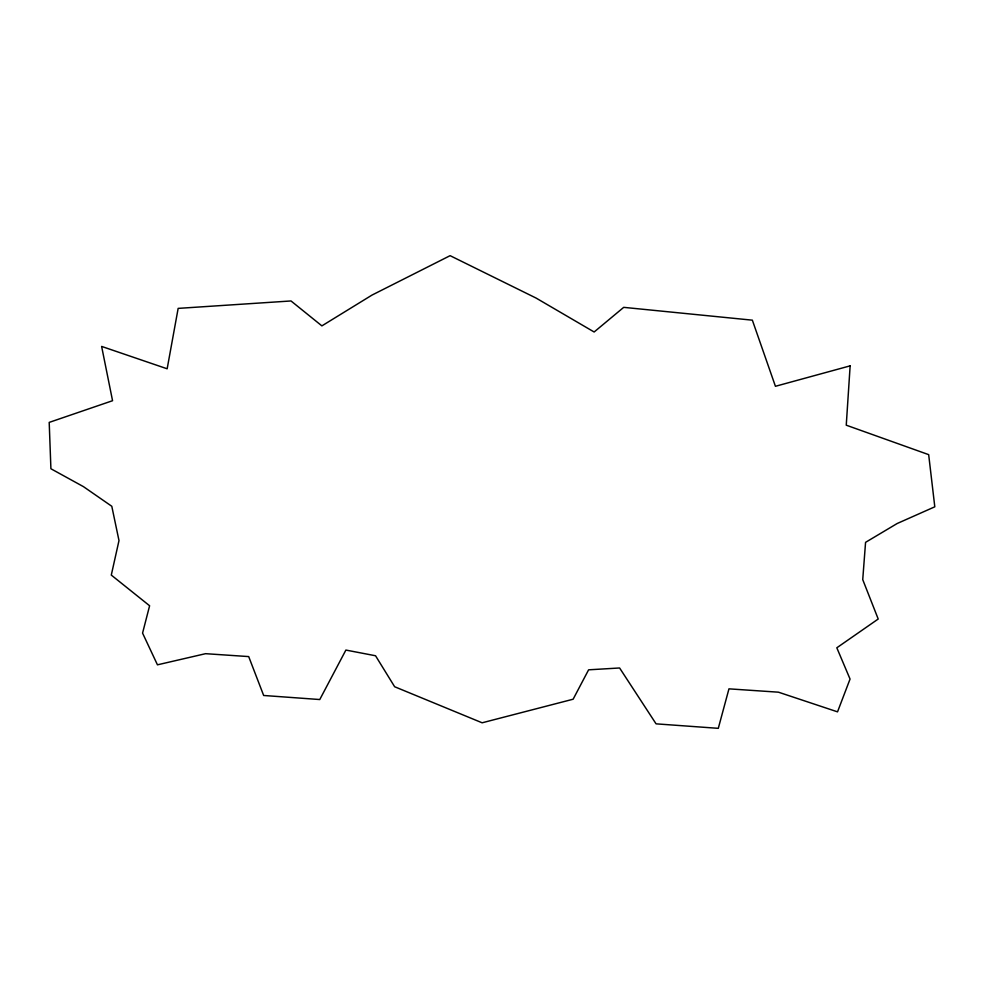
<?xml version="1.0" encoding="UTF-8"?>
<svg xmlns="http://www.w3.org/2000/svg" width="984" height="984" viewBox="0 0 984 984"><rect width="100%" height="100%" fill="white"/><g stroke="black" fill="none" stroke-linecap="round" stroke-linejoin="round"><path stroke-width="1.48" d="M850.139 365.851L846.252 425.186L928.675 454.645L934.8 506.809L897.15 523.525L865.563 542.344L862.734 579.625L878.208 619.022L836.818 647.792L850.053 679.058L837.532 711.85L778.43 692.183L728.959 688.849L718.295 728.332L656.07 723.843L619.6 667.976L588.604 669.821L573.131 699.218L482.135 722.797L394.646 686.746L375.544 655.762L345.888 650.067L319.775 699.538L263.663 695.479L248.694 656.586L205.57 653.684L157.452 664.827L142.569 633.106L149.605 605.763L111.29 575.087L118.99 540.585L111.795 506.28L83.431 486.637L50.91 468.753L49.2 422.394L112.557 400.709L101.623 346.417L167.157 368.791L178.153 308.386L291.006 300.956L321.891 325.876L372.013 295.077L450.106 255.668L536.083 298.066L594.139 331.989L623.708 307.352L752.354 320.169L775.429 386.294L850.139 365.851"/></g></svg>
